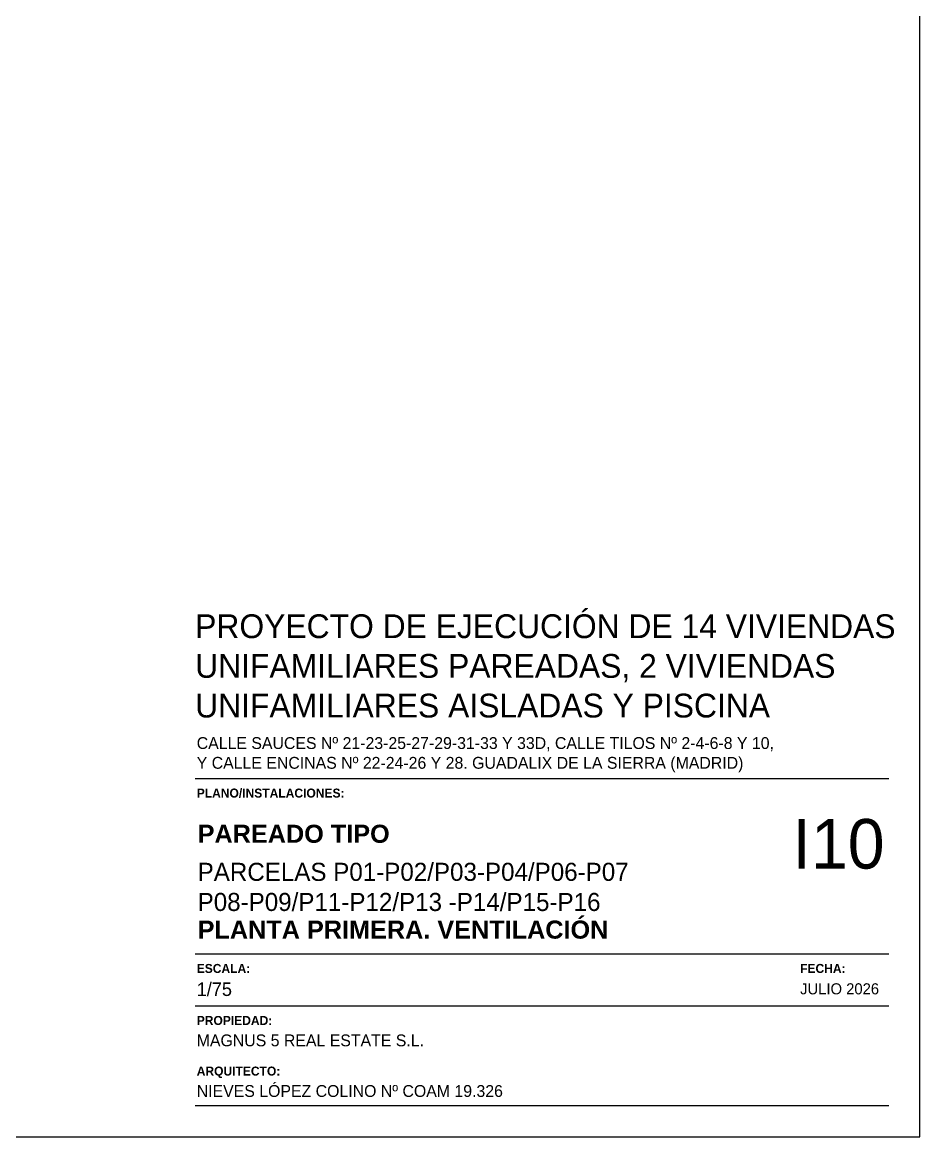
# Model space of a CAD drawing. Header units: millimetres. Extents: x 441156 to 441876, y 4514765 to 4515211.
# Drawn here: x 441350.79 to 441359.46, y 4515133.81 to 4515144.58 of the extents above; entities that cross this region are included whole.
import ezdxf

# ---------------------------------------------------------------- set-up
doc = ezdxf.new("R2010")
doc.units = ezdxf.units.MM
doc.layers.add('01_cartela', color=6, linetype='Continuous', plot=False)
doc.layers.add('01_texto cartela', color=5, linetype='Continuous')
doc.styles.add('Century Gothic', font='', dxfattribs={"height": 2})
doc.styles.add('Century Gothic_3', font='', dxfattribs={"height": 4.5})
doc.styles.add('Century Gothic_5', font='', dxfattribs={"height": 2.5})
doc.styles.add('Century Gothic_6', font='', dxfattribs={"height": 11})
doc.styles.add('NIEVES3', font='swisseb.ttf')
doc.styles.get('Century Gothic').set_extended_font_data('Century Gothic')
doc.styles.get('Century Gothic_3').set_extended_font_data('Century Gothic')
doc.styles.get('Century Gothic_5').set_extended_font_data('Century Gothic')
doc.styles.get('Century Gothic_6').set_extended_font_data('Century Gothic')

msp = doc.modelspace()

# ---------------------------------------------------------------- linework, layer by layer
at = {"layer": '01_cartela', "color": 3}
msp.add_lwpolyline([(441328.82145805, 4515155.34750872), (441328.82145805, 4515133.8124847), (441359.45944611, 4515133.8124847), (441359.45944611, 4515155.34750872)], close=True, dxfattribs=at)
at = {"layer": '01_texto cartela', "color": 5}
for p, q in [((441352.45817296, 4515137.27339118), (441359.15944611, 4515137.27339118)), ((441352.45817296, 4515135.5790118), (441359.15944611, 4515135.5790118)), ((441352.45817296, 4515135.07669236), (441359.15944611, 4515135.07669236)), ((441352.45817296, 4515134.1124847), (441359.15944611, 4515134.1124847))]:
    msp.add_line(p, q, dxfattribs=at)

# ---------------------------------------------------------------- texts
for s, insert, char_height, width, attachment_point, style in [('\\PPROYECTO DE EJECUCIÓN DE 14 VIVIENDAS UNIFAMILIARES PAREADAS, 2 VIVIENDAS UNIFAMILIARES AISLADAS Y PISCINA', (441352.45817296, 4515139.24320227), 0.23, 6.8221698289, 1, 'Century Gothic_3'), ('CALLE SAUCES Nº 21-23-25-27-29-31-33 Y 33D, CALLE TILOS Nº 2-4-6-8 Y 10, \\PY CALLE ENCINAS Nº 22-24-26 Y 28. GUADALIX DE LA SIERRA (MADRID)', (441352.47296684, 4515137.67310265), 0.114550418, 9.2468106263, 1, 'Century Gothic'), ('{\\fCentury Gothic|b1|i0|c0|p34;PLANO/INSTALACIONES: }', (441352.47296684, 4515137.17613372), 0.0870135776, 2.1171461181, 1, 'Century Gothic'), ('\\pt2.3273;\\PPARCELAS P01-P02/P03-P04/P06-P07\\PP08-P09/P11-P12/P13 -P14/P15-P16 ', (441352.48184318, 4515135.99094298), 0.1745530179, 7.0090801689, 7, 'Century Gothic_5'), ('\\pt2.3273;PLANTA PRIMERA. VENTILACIÓN', (441352.48184318, 4515135.72377073), 0.1745530179, 7.0090801689, 7, 'NIEVES3'), ('{\\fCentury Gothic|b1|i0|c0|p34;ESCALA: }', (441352.47296684, 4515135.48175434), 0.0870135776, 2.1171461181, 1, 'Century Gothic'), ('{\\fCentury Gothic|b1|i0|c0|p34;FECHA: }', (441358.30383426, 4515135.48175434), 0.0870135776, 2.1171461181, 1, 'Century Gothic'), ('1/75', (441352.47296684, 4515135.3031219), 0.130914763, 2.1171461181, 1, 'Century Gothic'), ('JULIO 2026', (441358.30383426, 4515135.29489519), 0.106913723, 3.5043768434, 1, 'Century Gothic'), ('{\\fCentury Gothic|b1|i0|c0|p34;PROPIEDAD:}', (441352.47296684, 4515134.97906928), 0.0870135776, 0.8370923696, 1, 'Century Gothic'), ('MAGNUS 5 REAL ESTATE S.L.', (441352.47296684, 4515134.80043684), 0.114550418, 4.882308024, 1, 'Century Gothic'), ('{\\fCentury Gothic|b1|i0|c0|p34;ARQUITECTO:}', (441352.47296684, 4515134.489984), 0.0870135776, 0.8370923696, 1, 'Century Gothic'), ('NIEVES LÓPEZ COLINO Nº COAM 19.326', (441352.47296684, 4515134.31135157), 0.114550418, 3.6515309653, 1, 'Century Gothic')]:
    msp.add_mtext(s, dxfattribs=dict(at, insert=insert, char_height=char_height, width=width, attachment_point=attachment_point, style=style))
at = {"layer": '01_texto cartela', "color": 1}
for s, insert, char_height, width, attachment_point, style in [('\\pt2.3273;PAREADO TIPO ', (441352.48184318, 4515136.64975464), 0.1745530179, 7.0090801689, 7, 'NIEVES3'), ('I10', (441359.11991887, 4515136.88187026), 0.478574677, 1.0498533469, 3, 'Century Gothic_6')]:
    msp.add_mtext(s, dxfattribs=dict(at, insert=insert, char_height=char_height, width=width, attachment_point=attachment_point, style=style))

doc.saveas('drawing.dxf')
